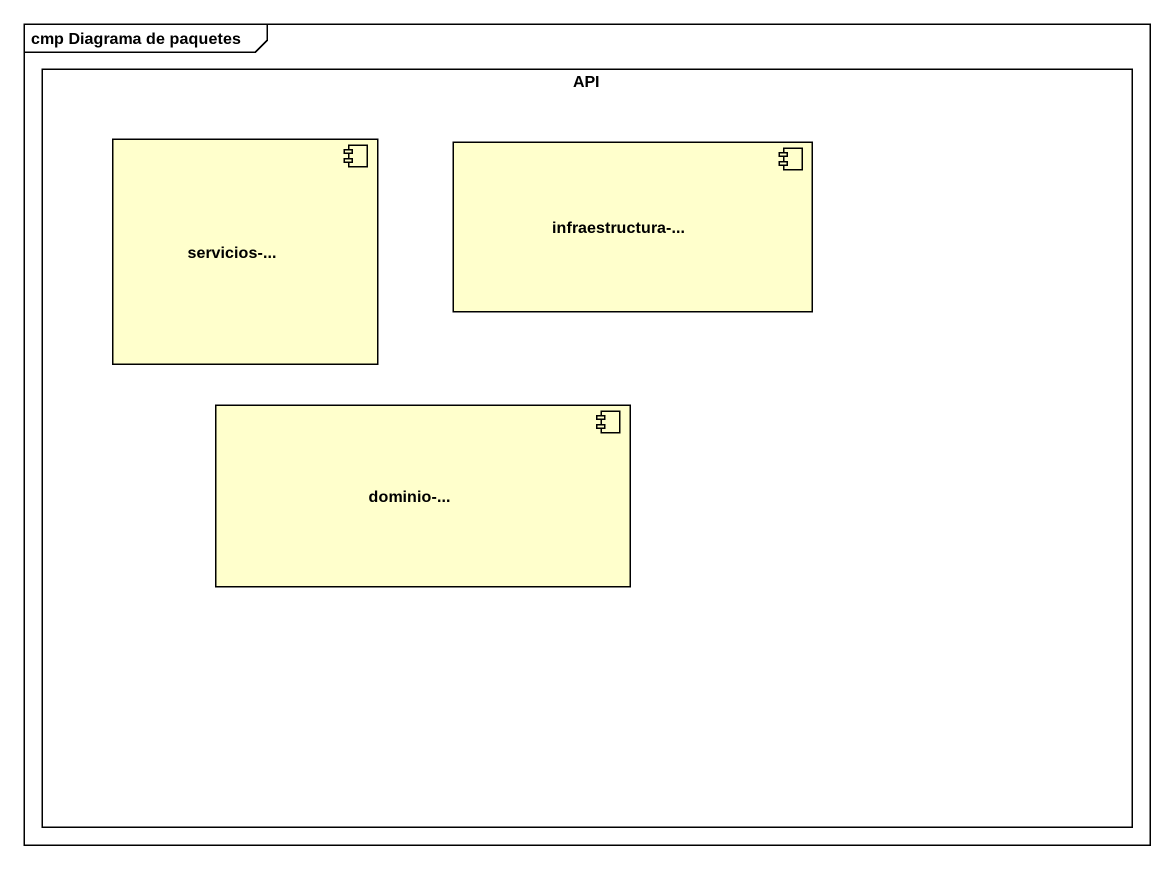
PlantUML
@startuml
mainframe cmp Diagrama de paquetes
rectangle API {
  component "servicios-..." as servicios
  component "infraestructura-..." as infraestructura
  component "dominio-..." as dominio
}
@enduml
